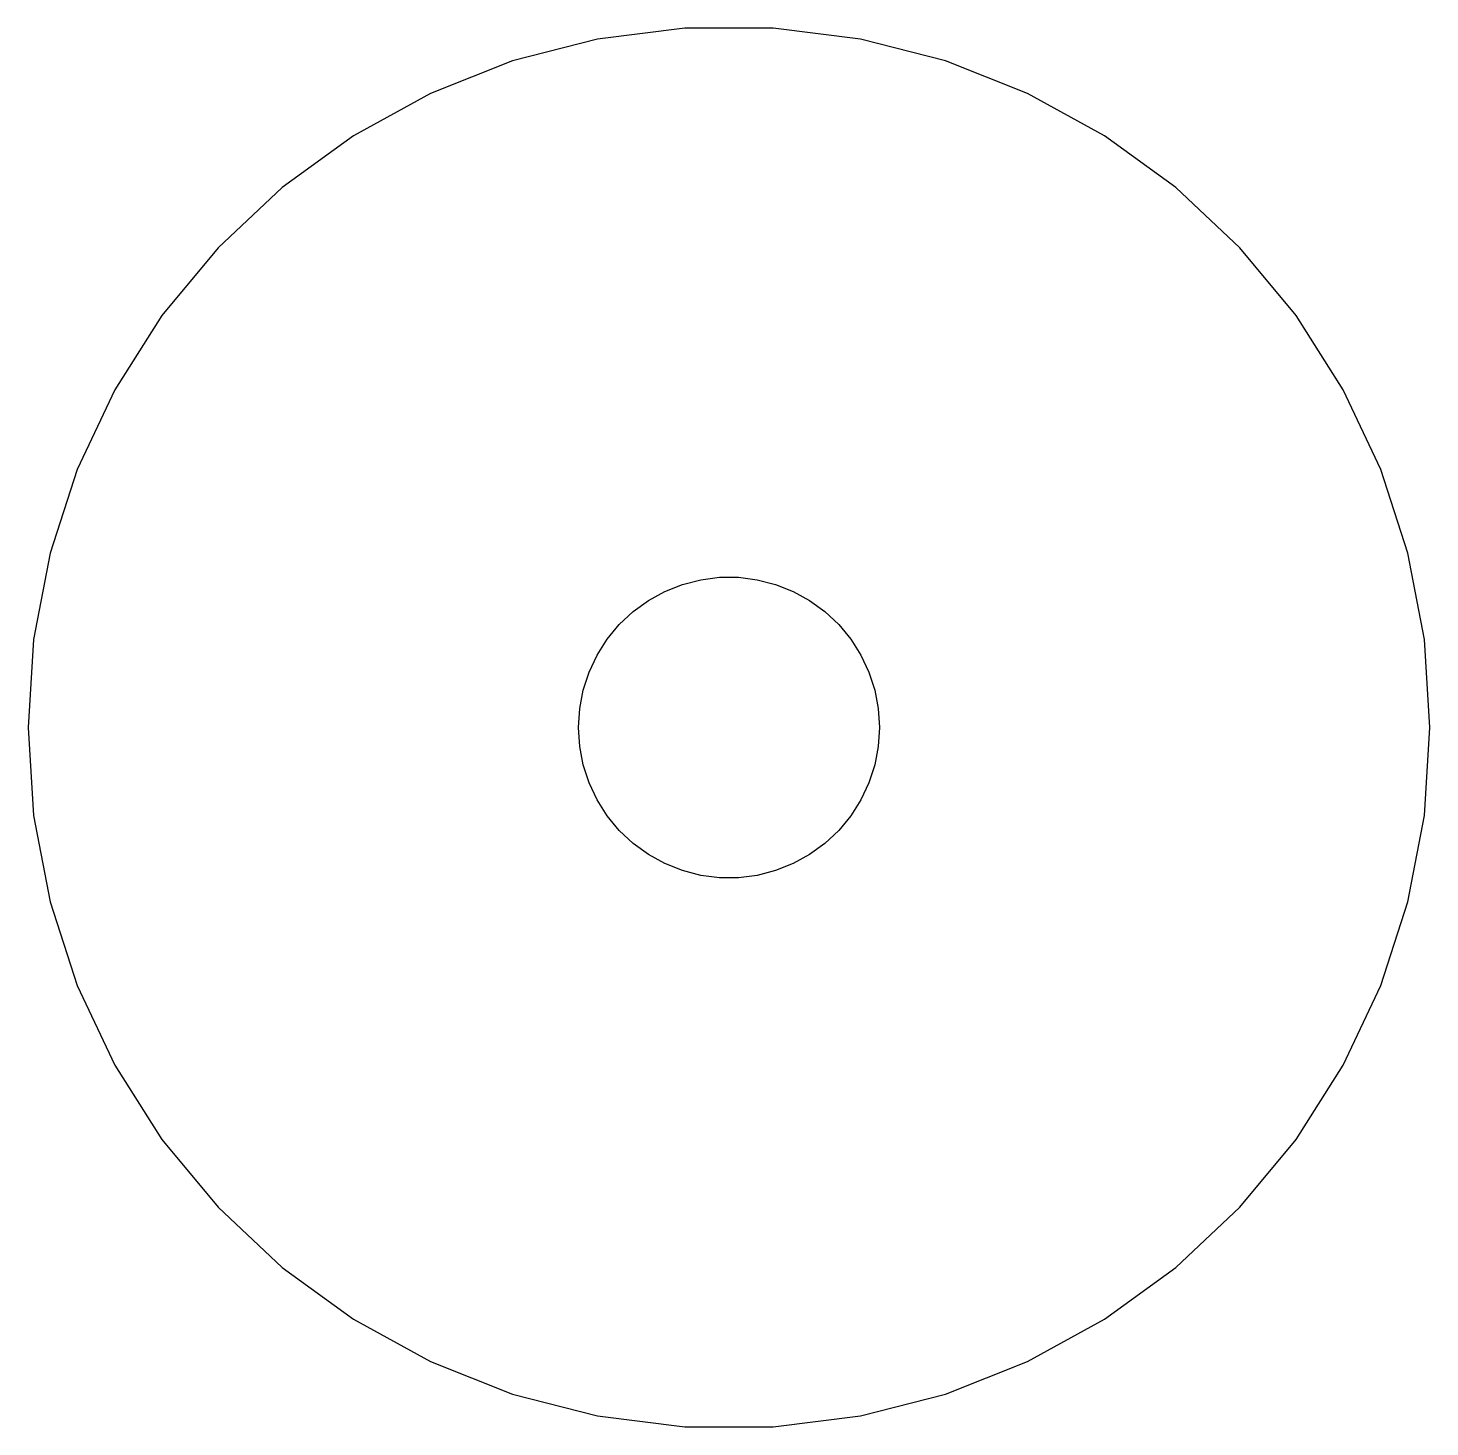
# Model space of a CAD drawing. Header units: metres. Extents: x -14 to 14, y 96 to 232.
# Drawn here: x -13.74 to 13.74, y 96.29 to 123.71 of the extents above.
import ezdxf

# ---------------------------------------------------------------- set-up
doc = ezdxf.new("R2010")
doc.units = ezdxf.units.M

msp = doc.modelspace()

# ---------------------------------------------------------------- linework, layer by layer
for p, q in [((-0.862656, 123.712), (-2.5744, 123.495)), ((0.862656, 123.712), (-0.862656, 123.712)), ((2.5744, 123.495), (0.862656, 123.712)), ((-2.5744, 123.495), (-4.24553, 123.066)), ((4.24553, 123.066), (2.5744, 123.495)), ((-4.24553, 123.066), (-5.84972, 122.431)), ((5.84972, 122.431), (4.24553, 123.066)), ((-5.84972, 122.431), (-7.36163, 121.6)), ((7.36163, 121.6), (5.84972, 122.431)), ((-7.36163, 121.6), (-8.75746, 120.586)), ((8.75746, 120.586), (7.36163, 121.6)), ((-8.75746, 120.586), (-10.0152, 119.405)), ((10.0152, 119.405), (8.75746, 120.586)), ((-10.0152, 119.405), (-11.115, 118.075)), ((11.115, 118.075), (10.0152, 119.405)), ((-11.115, 118.075), (-12.0394, 116.619)), ((12.0394, 116.619), (11.115, 118.075)), ((-12.0394, 116.619), (-12.774, 115.058)), ((12.774, 115.058), (12.0394, 116.619)), ((-12.774, 115.058), (-13.3072, 113.417)), ((13.3072, 113.417), (12.774, 115.058)), ((-13.3072, 113.417), (-13.6305, 111.722)), ((13.6305, 111.722), (13.3072, 113.417)), ((-0.552765, 112.898), (-0.185226, 112.944)), ((-0.185226, 112.944), (0.185226, 112.944)), ((0.185226, 112.944), (0.552765, 112.898)), ((-1.58069, 112.491), (-1.25604, 112.669)), ((-1.25604, 112.669), (-0.911591, 112.806)), ((-0.911591, 112.806), (-0.552765, 112.898)), ((0.552765, 112.898), (0.911591, 112.806)), ((0.911591, 112.806), (1.25604, 112.669)), ((1.25604, 112.669), (1.58069, 112.491)), ((-1.88039, 112.273), (-1.58069, 112.491)), ((1.58069, 112.491), (1.88039, 112.273)), ((-2.15045, 112.019), (-1.88039, 112.273)), ((1.88039, 112.273), (2.15045, 112.019)), ((-2.3866, 111.734), (-2.15045, 112.019)), ((2.15045, 112.019), (2.3866, 111.734)), ((-13.6305, 111.722), (-13.7388, 110)), ((-2.5851, 111.421), (-2.3866, 111.734)), ((2.3866, 111.734), (2.5851, 111.421)), ((13.7388, 110), (13.6305, 111.722)), ((-2.74283, 111.086), (-2.5851, 111.421)), ((2.5851, 111.421), (2.74283, 111.086)), ((-2.85732, 110.734), (-2.74283, 111.086)), ((2.74283, 111.086), (2.85732, 110.734)), ((-2.92673, 110.37), (-2.85732, 110.734)), ((2.85732, 110.734), (2.92673, 110.37)), ((-2.95, 110), (-2.92673, 110.37)), ((2.92673, 110.37), (2.95, 110)), ((-13.7388, 110), (-13.6305, 108.278)), ((-2.92673, 109.63), (-2.95, 110)), ((2.95, 110), (2.92673, 109.63)), ((13.6305, 108.278), (13.7388, 110)), ((-2.85732, 109.266), (-2.92673, 109.63)), ((2.92673, 109.63), (2.85732, 109.266)), ((-2.74283, 108.914), (-2.85732, 109.266)), ((2.85732, 109.266), (2.74283, 108.914)), ((-2.5851, 108.579), (-2.74283, 108.914)), ((2.74283, 108.914), (2.5851, 108.579)), ((-2.3866, 108.266), (-2.5851, 108.579)), ((2.5851, 108.579), (2.3866, 108.266)), ((-13.6305, 108.278), (-13.3072, 106.583)), ((-2.15045, 107.981), (-2.3866, 108.266)), ((2.3866, 108.266), (2.15045, 107.981)), ((13.3072, 106.583), (13.6305, 108.278)), ((-1.88039, 107.727), (-2.15045, 107.981)), ((-1.58069, 107.509), (-1.88039, 107.727)), ((1.88039, 107.727), (1.58069, 107.509)), ((2.15045, 107.981), (1.88039, 107.727)), ((-1.25604, 107.331), (-1.58069, 107.509)), ((1.58069, 107.509), (1.25604, 107.331)), ((-0.911591, 107.194), (-1.25604, 107.331)), ((-0.552765, 107.102), (-0.911591, 107.194)), ((0.911591, 107.194), (0.552765, 107.102)), ((1.25604, 107.331), (0.911591, 107.194)), ((-0.185226, 107.056), (-0.552765, 107.102)), ((0.185226, 107.056), (-0.185226, 107.056)), ((0.552765, 107.102), (0.185226, 107.056)), ((-13.3072, 106.583), (-12.774, 104.942)), ((12.774, 104.942), (13.3072, 106.583)), ((-12.774, 104.942), (-12.0394, 103.381)), ((12.0394, 103.381), (12.774, 104.942)), ((-12.0394, 103.381), (-11.115, 101.925)), ((11.115, 101.925), (12.0394, 103.381)), ((-11.115, 101.925), (-10.0152, 100.595)), ((10.0152, 100.595), (11.115, 101.925)), ((-10.0152, 100.595), (-8.75746, 99.414)), ((8.75746, 99.414), (10.0152, 100.595)), ((-8.75746, 99.414), (-7.36163, 98.3999)), ((7.36163, 98.3999), (8.75746, 99.414)), ((-7.36163, 98.3999), (-5.84972, 97.5687)), ((5.84972, 97.5687), (7.36163, 98.3999)), ((-5.84972, 97.5687), (-4.24553, 96.9336)), ((4.24553, 96.9336), (5.84972, 97.5687)), ((-4.24553, 96.9336), (-2.5744, 96.5045)), ((2.5744, 96.5045), (4.24553, 96.9336)), ((-2.5744, 96.5045), (-0.862656, 96.2883)), ((0.862656, 96.2883), (2.5744, 96.5045)), ((-0.862656, 96.2883), (0.862656, 96.2883))]:
    msp.add_line(p, q)

doc.saveas('drawing.dxf')
